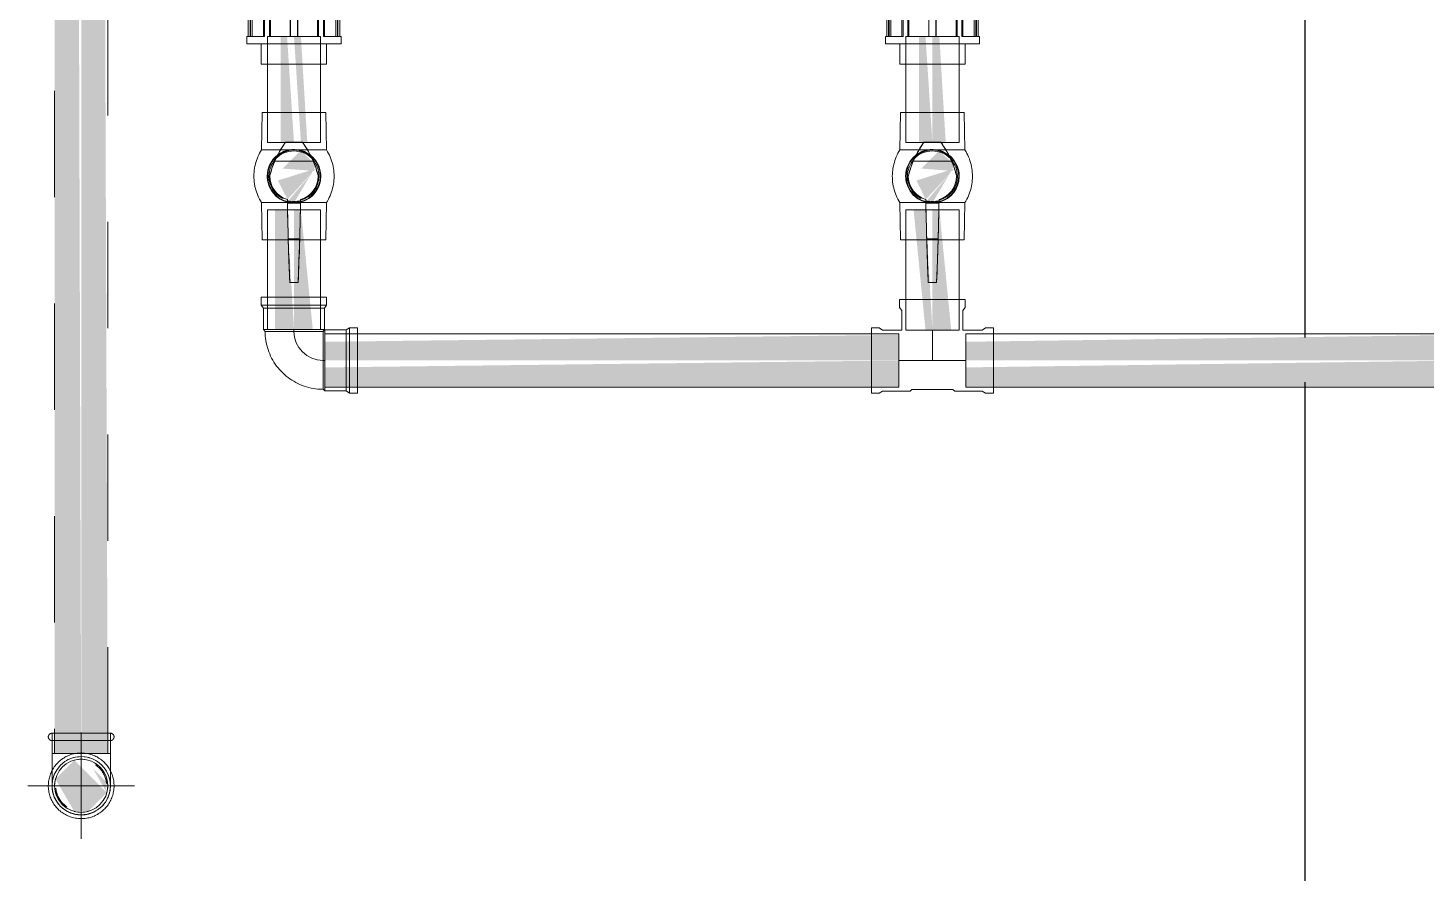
# Model space of a CAD drawing. Header units: metres. Extents: x 5 to 242, y -3 to 162.
# Drawn here: x 175.691 to 177.005, y 95.16 to 95.955 of the extents above; entities that cross this region are included whole.
import ezdxf

# ---------------------------------------------------------------- set-up
doc = ezdxf.new("R2010")
doc.units = ezdxf.units.M
doc.linetypes.add('Aligning Line', pattern=[0.012, 0.006, -0.006])
doc.layers.add('1053_ARQ_BASE_MATADOURO_dwg', color=7, linetype='Continuous', lineweight=5, true_color=0x767676)
for name, color, linetype, lineweight in [('A-PAREDE', 7, 'Continuous', 30), ('P-PIPE', 7, 'Continuous', 5), ('P-PIPE-CNTR', 7, 'Continuous', 5)]:
    doc.layers.add(name, color=color, linetype=linetype, lineweight=lineweight)

# ---------------------------------------------------------------- blocks, each defined once
blk = doc.blocks.new('AÇO_Cotovelo 90 45 - AÇO_Cotovelo 90 45-V90-TÉRREO 1_20')
at = {"layer": 'P-PIPE', "true_color": 0x7f7f7f}
blk.add_hatch(color=8, dxfattribs=at).paths.add_polyline_path([(148.7661, 95.2368), (148.7669, 95.2452), (148.7536, 95.2585)])
at = {"layer": 'P-PIPE'}
for p, q in [((148.7153, 95.2915), (148.7153, 95.2724)), ((148.7427, 95.2915), (148.7153, 95.2915)), ((148.7701, 95.2915), (148.7427, 95.2915)), ((148.7701, 95.2724), (148.7701, 95.2915)), ((148.7153, 95.2724), (148.7427, 95.2724)), ((148.7427, 95.2724), (148.7153, 95.2724)), ((148.7427, 95.2724), (148.7701, 95.2724)), ((148.7701, 95.2724), (148.7427, 95.2724))]:
    blk.add_line(p, q, dxfattribs=at)
at = {"layer": 'P-PIPE', "flags": 128}
for points in [[(148.7118, 95.288), (148.7118, 95.2881), (148.7118, 95.2882), (148.7118, 95.2884), (148.7119, 95.2885), (148.7119, 95.2887), (148.7119, 95.2888), (148.712, 95.2889), (148.712, 95.2891), (148.712, 95.2892), (148.7121, 95.2893), (148.7122, 95.2894), (148.7122, 95.2896), (148.7123, 95.2897), (148.7124, 95.2898), (148.7124, 95.2899), (148.7125, 95.29), (148.7126, 95.2902), (148.7127, 95.2903), (148.7128, 95.2904), (148.7129, 95.2905), (148.713, 95.2906), (148.7131, 95.2907), (148.7132, 95.2907), (148.7133, 95.2908), (148.7134, 95.2909), (148.7135, 95.291), (148.7137, 95.291), (148.7138, 95.2911), (148.7139, 95.2912), (148.714, 95.2912), (148.7142, 95.2913), (148.7143, 95.2913), (148.7144, 95.2913), (148.7146, 95.2914), (148.7147, 95.2914), (148.7149, 95.2914), (148.715, 95.2914), (148.7151, 95.2915), (148.7153, 95.2915), (148.7153, 95.2915)], [(148.7153, 95.2845), (148.7152, 95.2845), (148.715, 95.2845), (148.7149, 95.2845), (148.7148, 95.2845), (148.7146, 95.2845), (148.7145, 95.2846), (148.7144, 95.2846), (148.7142, 95.2846), (148.7141, 95.2847), (148.714, 95.2847), (148.7138, 95.2848), (148.7137, 95.2849), (148.7136, 95.2849), (148.7135, 95.285), (148.7133, 95.2851), (148.7132, 95.2852), (148.7131, 95.2852), (148.713, 95.2853), (148.7129, 95.2854), (148.7128, 95.2855), (148.7127, 95.2856), (148.7126, 95.2857), (148.7125, 95.2858), (148.7125, 95.286), (148.7124, 95.2861), (148.7123, 95.2862), (148.7122, 95.2863), (148.7122, 95.2864), (148.7121, 95.2866), (148.7121, 95.2867), (148.712, 95.2868), (148.712, 95.287), (148.7119, 95.2871), (148.7119, 95.2872), (148.7119, 95.2874), (148.7118, 95.2875), (148.7118, 95.2876), (148.7118, 95.2878), (148.7118, 95.2879), (148.7118, 95.288)], [(148.7427, 95.2915), (148.7416, 95.2915), (148.7405, 95.2915), (148.7394, 95.2915), (148.7384, 95.2915), (148.7373, 95.2915), (148.7362, 95.2915), (148.7351, 95.2915), (148.7341, 95.2915), (148.7331, 95.2915), (148.732, 95.2915), (148.731, 95.2915), (148.7301, 95.2915), (148.7291, 95.2915), (148.7282, 95.2915), (148.7272, 95.2915), (148.7264, 95.2915), (148.7255, 95.2915), (148.7247, 95.2915), (148.7238, 95.2915), (148.7231, 95.2915), (148.7223, 95.2915), (148.7216, 95.2915), (148.7209, 95.2915), (148.7203, 95.2915), (148.7197, 95.2915), (148.7191, 95.2915), (148.7186, 95.2915), (148.7181, 95.2915), (148.7176, 95.2915), (148.7172, 95.2915), (148.7168, 95.2915), (148.7165, 95.2915), (148.7162, 95.2915), (148.7159, 95.2915), (148.7157, 95.2915), (148.7156, 95.2915), (148.7154, 95.2915), (148.7154, 95.2915), (148.7153, 95.2915)], [(148.7153, 95.2915), (148.7154, 95.2915), (148.7155, 95.2915), (148.7157, 95.2915), (148.7159, 95.2915), (148.7161, 95.2915), (148.7164, 95.2915), (148.7167, 95.2915), (148.7171, 95.2915), (148.7175, 95.2915), (148.7179, 95.2915), (148.7184, 95.2915)], [(148.7701, 95.2915), (148.77, 95.2915), (148.7699, 95.2915), (148.7698, 95.2915), (148.7696, 95.2915), (148.7693, 95.2915), (148.7691, 95.2915), (148.7687, 95.2915), (148.7684, 95.2915), (148.768, 95.2915), (148.7675, 95.2915), (148.767, 95.2915), (148.7665, 95.2915), (148.7659, 95.2915), (148.7653, 95.2915), (148.7647, 95.2915), (148.764, 95.2915), (148.7633, 95.2915), (148.7626, 95.2915), (148.7618, 95.2915), (148.761, 95.2915), (148.7602, 95.2915), (148.7593, 95.2915), (148.7584, 95.2915), (148.7575, 95.2915), (148.7566, 95.2915), (148.7556, 95.2915), (148.7547, 95.2915), (148.7537, 95.2915), (148.7526, 95.2915), (148.7516, 95.2915), (148.7506, 95.2915), (148.7495, 95.2915), (148.7485, 95.2915), (148.7474, 95.2915), (148.7463, 95.2915), (148.7452, 95.2915), (148.7441, 95.2915), (148.743, 95.2915), (148.7427, 95.2915)], [(148.7669, 95.2915), (148.7674, 95.2915), (148.7678, 95.2915), (148.7683, 95.2915), (148.7686, 95.2915), (148.769, 95.2915), (148.7693, 95.2915), (148.7695, 95.2915), (148.7697, 95.2915), (148.7699, 95.2915), (148.77, 95.2915), (148.7701, 95.2915), (148.7701, 95.2915)], [(148.7701, 95.2915), (148.7703, 95.2915), (148.7704, 95.2914), (148.7705, 95.2914), (148.7707, 95.2914), (148.7708, 95.2914), (148.7709, 95.2914), (148.7711, 95.2913), (148.7712, 95.2913), (148.7714, 95.2912), (148.7715, 95.2912), (148.7716, 95.2911), (148.7717, 95.2911), (148.7719, 95.291), (148.772, 95.2909), (148.7721, 95.2908), (148.7722, 95.2908), (148.7723, 95.2907), (148.7724, 95.2906), (148.7725, 95.2905), (148.7726, 95.2904), (148.7727, 95.2903), (148.7728, 95.2902), (148.7729, 95.2901), (148.773, 95.29), (148.7731, 95.2898), (148.7731, 95.2897), (148.7732, 95.2896), (148.7733, 95.2895), (148.7733, 95.2894), (148.7734, 95.2892), (148.7734, 95.2891), (148.7735, 95.289), (148.7735, 95.2888), (148.7735, 95.2887), (148.7736, 95.2886), (148.7736, 95.2884), (148.7736, 95.2883), (148.7736, 95.2881), (148.7736, 95.288), (148.7736, 95.288)], [(148.7736, 95.288), (148.7736, 95.2878), (148.7736, 95.2877), (148.7736, 95.2875), (148.7736, 95.2874), (148.7735, 95.2873), (148.7735, 95.2871), (148.7735, 95.287), (148.7734, 95.2869), (148.7734, 95.2867), (148.7733, 95.2866), (148.7733, 95.2865), (148.7732, 95.2863), (148.7732, 95.2862), (148.7731, 95.2861), (148.773, 95.286), (148.7729, 95.2859), (148.7728, 95.2858), (148.7727, 95.2857), (148.7727, 95.2855), (148.7726, 95.2854), (148.7725, 95.2854), (148.7723, 95.2853), (148.7722, 95.2852), (148.7721, 95.2851), (148.772, 95.285), (148.7719, 95.2849), (148.7718, 95.2849), (148.7716, 95.2848), (148.7715, 95.2847), (148.7714, 95.2847), (148.7713, 95.2846), (148.7711, 95.2846), (148.771, 95.2846), (148.7709, 95.2845), (148.7707, 95.2845), (148.7706, 95.2845), (148.7704, 95.2845), (148.7703, 95.2845), (148.7702, 95.2845), (148.7701, 95.2845)], [(148.7427, 95.2729), (148.7415, 95.2728), (148.7402, 95.2728), (148.739, 95.2726), (148.7378, 95.2725), (148.7366, 95.2722), (148.7354, 95.272), (148.7342, 95.2717), (148.733, 95.2713), (148.7318, 95.2709), (148.7307, 95.2704), (148.7296, 95.2699), (148.7284, 95.2694), (148.7274, 95.2688), (148.7263, 95.2681), (148.7253, 95.2675), (148.7243, 95.2667), (148.7233, 95.266), (148.7223, 95.2652), (148.7214, 95.2644), (148.7206, 95.2635), (148.7197, 95.2626), (148.7189, 95.2616), (148.7181, 95.2607), (148.7174, 95.2597), (148.7167, 95.2587), (148.7161, 95.2576), (148.7155, 95.2565), (148.7149, 95.2554), (148.7144, 95.2543), (148.7139, 95.2532), (148.7135, 95.252), (148.7131, 95.2508), (148.7128, 95.2496), (148.7125, 95.2484), (148.7123, 95.2472), (148.7121, 95.246), (148.7119, 95.2448), (148.7119, 95.2435), (148.7118, 95.2423), (148.7118, 95.2411), (148.7119, 95.2398), (148.712, 95.2386), (148.7122, 95.2374), (148.7124, 95.2361), (148.7126, 95.2349), (148.7129, 95.2337), (148.7133, 95.2326), (148.7137, 95.2314), (148.7141, 95.2302), (148.7146, 95.2291), (148.7152, 95.228), (148.7157, 95.2269), (148.7164, 95.2258), (148.717, 95.2248), (148.7177, 95.2238), (148.7185, 95.2228), (148.7193, 95.2218), (148.7201, 95.2209), (148.721, 95.22), (148.7218, 95.2192), (148.7228, 95.2184), (148.7237, 95.2176), (148.7247, 95.2168), (148.7257, 95.2161), (148.7268, 95.2155), (148.7279, 95.2149), (148.729, 95.2143), (148.7301, 95.2138), (148.7312, 95.2133), (148.7324, 95.2128), (148.7335, 95.2125), (148.7347, 95.2121), (148.7359, 95.2118), (148.7371, 95.2116), (148.7384, 95.2114), (148.7396, 95.2112), (148.7408, 95.2111), (148.7421, 95.2111), (148.7427, 95.2111)], [(148.7186, 95.2845), (148.7181, 95.2845), (148.7176, 95.2845), (148.7172, 95.2845), (148.7168, 95.2845), (148.7165, 95.2845), (148.7162, 95.2845), (148.7159, 95.2845), (148.7157, 95.2845), (148.7156, 95.2845), (148.7154, 95.2845), (148.7154, 95.2845), (148.7153, 95.2845)], [(148.7153, 95.2845), (148.7154, 95.2845), (148.7155, 95.2845), (148.7157, 95.2845), (148.7159, 95.2845), (148.7161, 95.2845), (148.7164, 95.2845), (148.7167, 95.2845), (148.7171, 95.2845), (148.7175, 95.2845), (148.7179, 95.2845), (148.7184, 95.2845), (148.7189, 95.2845), (148.7195, 95.2845), (148.7201, 95.2845), (148.7207, 95.2845), (148.7214, 95.2845), (148.7221, 95.2845), (148.7229, 95.2845), (148.7236, 95.2845), (148.7244, 95.2845), (148.7253, 95.2845), (148.7261, 95.2845), (148.727, 95.2845), (148.7279, 95.2845), (148.7288, 95.2845), (148.7298, 95.2845), (148.7308, 95.2845), (148.7318, 95.2845), (148.7328, 95.2845), (148.7338, 95.2845), (148.7349, 95.2845), (148.7359, 95.2845), (148.737, 95.2845), (148.7381, 95.2845), (148.7391, 95.2845), (148.7402, 95.2845), (148.7413, 95.2845), (148.7424, 95.2845), (148.7427, 95.2845)], [(148.7153, 95.242), (148.7153, 95.242), (148.7153, 95.2421), (148.7153, 95.2422), (148.7153, 95.2423), (148.7153, 95.2426), (148.7153, 95.2428), (148.7153, 95.2431), (148.7153, 95.2435), (148.7153, 95.2439), (148.7153, 95.2444), (148.7153, 95.2449), (148.7153, 95.2454), (148.7153, 95.246), (148.7153, 95.2466), (148.7153, 95.2473), (148.7153, 95.248), (148.7153, 95.2487), (148.7153, 95.2495), (148.7153, 95.2503), (148.7153, 95.2512), (148.7153, 95.2521), (148.7153, 95.253), (148.7153, 95.2539), (148.7153, 95.2549), (148.7153, 95.2559), (148.7153, 95.257), (148.7153, 95.258), (148.7153, 95.2591), (148.7153, 95.2602), (148.7153, 95.2613), (148.7153, 95.2625), (148.7153, 95.2636), (148.7153, 95.2648), (148.7153, 95.266), (148.7153, 95.2672), (148.7153, 95.2684), (148.7153, 95.2696), (148.7153, 95.2708), (148.7153, 95.272), (148.7153, 95.2724)], [(148.7427, 95.2845), (148.7438, 95.2845), (148.7449, 95.2845), (148.746, 95.2845), (148.7471, 95.2845), (148.7482, 95.2845), (148.7492, 95.2845), (148.7503, 95.2845), (148.7513, 95.2845), (148.7524, 95.2845), (148.7534, 95.2845), (148.7544, 95.2845), (148.7554, 95.2845), (148.7563, 95.2845), (148.7573, 95.2845), (148.7582, 95.2845), (148.7591, 95.2845), (148.7599, 95.2845), (148.7608, 95.2845), (148.7616, 95.2845), (148.7624, 95.2845), (148.7631, 95.2845), (148.7638, 95.2845), (148.7645, 95.2845), (148.7652, 95.2845), (148.7658, 95.2845), (148.7663, 95.2845), (148.7669, 95.2845), (148.7674, 95.2845), (148.7678, 95.2845), (148.7683, 95.2845), (148.7686, 95.2845), (148.769, 95.2845), (148.7693, 95.2845), (148.7695, 95.2845), (148.7697, 95.2845), (148.7699, 95.2845), (148.77, 95.2845), (148.7701, 95.2845), (148.7701, 95.2845)], [(148.7427, 95.2111), (148.744, 95.2111), (148.7452, 95.2112), (148.7464, 95.2113), (148.7476, 95.2115), (148.7489, 95.2117), (148.7501, 95.2119), (148.7513, 95.2123), (148.7524, 95.2126), (148.7536, 95.213), (148.7548, 95.2135), (148.7559, 95.214), (148.757, 95.2146), (148.7581, 95.2151), (148.7591, 95.2158), (148.7602, 95.2165), (148.7612, 95.2172), (148.7621, 95.2179), (148.7631, 95.2187), (148.764, 95.2196), (148.7649, 95.2204), (148.7657, 95.2213), (148.7665, 95.2223), (148.7673, 95.2232), (148.768, 95.2242), (148.7687, 95.2253), (148.7694, 95.2263), (148.77, 95.2274), (148.7705, 95.2285), (148.771, 95.2296), (148.7715, 95.2308), (148.7719, 95.2319), (148.7723, 95.2331), (148.7727, 95.2343), (148.7729, 95.2355), (148.7732, 95.2367), (148.7734, 95.2379), (148.7735, 95.2392), (148.7736, 95.2404), (148.7736, 95.2416), (148.7736, 95.2429), (148.7735, 95.2441), (148.7734, 95.2453), (148.7733, 95.2466), (148.7731, 95.2478), (148.7728, 95.249), (148.7725, 95.2502), (148.7722, 95.2514), (148.7718, 95.2525), (148.7713, 95.2537), (148.7708, 95.2548), (148.7703, 95.2559), (148.7697, 95.257), (148.7691, 95.2581), (148.7684, 95.2591), (148.7677, 95.2601), (148.767, 95.2611), (148.7662, 95.2621), (148.7653, 95.263), (148.7645, 95.2639), (148.7636, 95.2647), (148.7627, 95.2656), (148.7617, 95.2663), (148.7607, 95.2671), (148.7597, 95.2678), (148.7586, 95.2684), (148.7576, 95.2691), (148.7565, 95.2696), (148.7554, 95.2702), (148.7542, 95.2706), (148.7531, 95.2711), (148.7519, 95.2715), (148.7507, 95.2718), (148.7495, 95.2721), (148.7483, 95.2724), (148.7471, 95.2725), (148.7459, 95.2727), (148.7446, 95.2728), (148.7434, 95.2729), (148.7427, 95.2729)], [(148.7701, 95.2845), (148.77, 95.2845), (148.7699, 95.2845), (148.7698, 95.2845), (148.7696, 95.2845), (148.7693, 95.2845), (148.7691, 95.2845), (148.7687, 95.2845), (148.7684, 95.2845), (148.768, 95.2845), (148.7675, 95.2845), (148.767, 95.2845)], [(148.7701, 95.2724), (148.7701, 95.2711), (148.7701, 95.2699), (148.7701, 95.2687), (148.7701, 95.2675), (148.7701, 95.2663), (148.7701, 95.2651), (148.7701, 95.264), (148.7701, 95.2628), (148.7701, 95.2616), (148.7701, 95.2605), (148.7701, 95.2594), (148.7701, 95.2583), (148.7701, 95.2573), (148.7701, 95.2562), (148.7701, 95.2552), (148.7701, 95.2542), (148.7701, 95.2532), (148.7701, 95.2523), (148.7701, 95.2514), (148.7701, 95.2506), (148.7701, 95.2497), (148.7701, 95.2489), (148.7701, 95.2482), (148.7701, 95.2475), (148.7701, 95.2468), (148.7701, 95.2461), (148.7701, 95.2455), (148.7701, 95.245), (148.7701, 95.2445), (148.7701, 95.244), (148.7701, 95.2436), (148.7701, 95.2432), (148.7701, 95.2429), (148.7701, 95.2426), (148.7701, 95.2424), (148.7701, 95.2422), (148.7701, 95.2421), (148.7701, 95.242), (148.7701, 95.242)], [(148.7562, 95.2617), (148.757, 95.2611), (148.7577, 95.2605), (148.7585, 95.2599), (148.7592, 95.2593), (148.7599, 95.2586), (148.7605, 95.2579), (148.7611, 95.2572), (148.7617, 95.2564), (148.7623, 95.2557), (148.7628, 95.2549), (148.7633, 95.2541), (148.7638, 95.2532), (148.7642, 95.2524), (148.7646, 95.2515), (148.765, 95.2506), (148.7653, 95.2497), (148.7656, 95.2488), (148.7659, 95.2479), (148.7661, 95.247), (148.7663, 95.246), (148.7664, 95.2451), (148.7665, 95.2441)], [(148.7427, 95.2146), (148.7416, 95.2146), (148.7405, 95.2146), (148.7394, 95.2148), (148.7384, 95.2149), (148.7373, 95.2151), (148.7362, 95.2153), (148.7351, 95.2156), (148.7341, 95.2159), (148.7331, 95.2163), (148.732, 95.2167), (148.731, 95.2172), (148.7301, 95.2177), (148.7291, 95.2182), (148.7282, 95.2187), (148.7272, 95.2193), (148.7264, 95.22), (148.7255, 95.2207), (148.7247, 95.2214), (148.7238, 95.2221), (148.7231, 95.2229), (148.7223, 95.2237), (148.7216, 95.2245), (148.7209, 95.2254), (148.7203, 95.2262), (148.7197, 95.2272), (148.7191, 95.2281), (148.7186, 95.229), (148.7181, 95.23), (148.7176, 95.231), (148.7172, 95.232), (148.7168, 95.2331), (148.7165, 95.2341), (148.7162, 95.2352), (148.7159, 95.2362), (148.7157, 95.2373), (148.7156, 95.2384), (148.7154, 95.2395), (148.7154, 95.2406), (148.7153, 95.2417), (148.7153, 95.242)], [(148.7292, 95.2222), (148.7284, 95.2228), (148.7277, 95.2234), (148.727, 95.224), (148.7263, 95.2246), (148.7256, 95.2253), (148.7249, 95.226), (148.7243, 95.2267), (148.7237, 95.2275), (148.7231, 95.2283), (148.7226, 95.229), (148.7221, 95.2299), (148.7216, 95.2307), (148.7212, 95.2315), (148.7208, 95.2324), (148.7204, 95.2333), (148.7201, 95.2342), (148.7198, 95.2351), (148.7196, 95.236), (148.7193, 95.237), (148.7192, 95.2379), (148.719, 95.2388), (148.7189, 95.2398)], [(148.7701, 95.242), (148.7701, 95.2409), (148.77, 95.2398), (148.7699, 95.2387), (148.7698, 95.2376), (148.7696, 95.2365), (148.7693, 95.2354), (148.7691, 95.2344), (148.7687, 95.2333), (148.7684, 95.2323), (148.768, 95.2313), (148.7675, 95.2303), (148.767, 95.2293)], [(148.7647, 95.2256), (148.764, 95.2247), (148.7633, 95.2239), (148.7626, 95.2231), (148.7618, 95.2223), (148.761, 95.2216), (148.7602, 95.2208), (148.7593, 95.2202)], [(148.7556, 95.2178), (148.7547, 95.2173), (148.7537, 95.2168), (148.7526, 95.2164), (148.7516, 95.216), (148.7506, 95.2157), (148.7495, 95.2154), (148.7485, 95.2152), (148.7474, 95.215), (148.7463, 95.2148), (148.7452, 95.2147), (148.7441, 95.2146), (148.743, 95.2146), (148.7427, 95.2146)]]:
    blk.add_lwpolyline(points, dxfattribs=at)
at = {"layer": 'P-PIPE'}
for start, end in [(90, 270), (90, 270), (90, 120), (270, 90), (270, 90), (330, 90), (150, 270), (270, 300)]:
    blk.add_arc((148.7427, 95.242), 0.0274, start, end, dxfattribs=at)
blk = doc.blocks.new('Joelho 45_90 - Agua Fria_Soldavel - MEP - Tigre - Standard-V96-TÉRREO 1_20')
at = {"layer": 'P-PIPE', "color": 4, "lineweight": 15, "true_color": 0x00ffff}
for p, q in [((-0.0308, 0.0596), (-0.0308, 0.0521)), ((-0.0266, 0.0596), (-0.0308, 0.0596)), ((0.0307, 0.0596), (-0.0308, 0.0596)), ((-0.025, 0.0596), (0, 0.0596)), ((0, 0.0596), (0.025, 0.0596)), ((0.0307, 0.0596), (0.0266, 0.0596)), ((0.0307, 0.0521), (0.0307, 0.0596)), ((-0.0308, 0.0521), (-0.0287, 0.0491)), ((-0.0308, 0.0521), (0.0307, 0.0521)), ((-0.0308, 0.0521), (-0.0236, 0.0521)), ((-0.0287, 0.0491), (-0.0287, 0.0291)), ((-0.0287, 0.0491), (0.0286, 0.0491)), ((-0.0287, 0.0491), (-0.0219, 0.0491)), ((0.0219, 0.0491), (0.0286, 0.0491)), ((0.0236, 0.0521), (0.0307, 0.0521)), ((0.0286, 0.0491), (0.0307, 0.0521)), ((0.0286, 0.0291), (0.0286, 0.0491)), ((-0.0521, 0.0307), (-0.0596, 0.0307)), ((-0.0596, 0.0307), (-0.0596, 0.0154)), ((-0.0596, 0.0307), (-0.0596, -0.0308)), ((-0.0491, 0.0286), (-0.0521, 0.0307)), ((-0.0521, 0.0307), (-0.0521, -0.0308)), ((-0.0521, 0.0307), (-0.0521, 0.0154)), ((-0.0291, 0.0286), (-0.0491, 0.0286)), ((-0.0491, 0.0286), (-0.0491, -0.0287)), ((-0.0491, 0.0286), (-0.0491, 0.0143)), ((-0.0274, 0.0271), (-0.0291, 0.0286)), ((-0.0291, 0.0286), (-0.0291, 0.0203)), ((-0.0291, 0.0286), (-0.0291, -0.0287)), ((-0.0291, -0.0287), (-0.0291, 0.0286)), ((-0.0291, 0.0203), (-0.0291, 0.0286)), ((-0.0248, 0.0291), (-0.0287, 0.0291)), ((-0.0287, 0.0291), (0.0286, 0.0291)), ((-0.0287, 0.0291), (-0.0248, 0.0291)), ((-0.0287, 0.0291), (-0.0272, 0.0274)), ((0.0286, 0.0291), (-0.0287, 0.0291)), ((-0.0274, -0.0272), (-0.0274, 0.0271)), ((-0.0274, -0.0272), (-0.0274, 0.0271)), ((-0.0274, 0.0271), (-0.0274, -0.0272)), ((-0.0274, 0.0271), (-0.0274, -0.0272)), ((-0.0272, 0.0274), (0.0271, 0.0274)), ((-0.0272, 0.0274), (0.0271, 0.0274)), ((0.0271, 0.0274), (-0.0272, 0.0274)), ((0.0271, 0.0274), (-0.0272, 0.0274)), ((0, 0.0291), (-0.025, 0.0291)), ((0.025, 0.0291), (0, 0.0291)), ((0.0286, 0.0291), (0.0248, 0.0291)), ((0.0248, 0.0291), (0.0286, 0.0291)), ((0.0271, 0.0274), (0.0286, 0.0291)), ((-0.0596, 0), (-0.0596, 0.025)), ((-0.0291, 0.025), (-0.0291, 0)), ((-0.0596, -0.025), (-0.0596, 0)), ((-0.0291, 0), (-0.0291, -0.025)), ((-0.0596, -0.0154), (-0.0596, -0.0308)), ((-0.0521, -0.0154), (-0.0521, -0.0308)), ((-0.0491, -0.0143), (-0.0491, -0.0287)), ((-0.0291, -0.0203), (-0.0291, -0.0287)), ((-0.0291, -0.0287), (-0.0291, -0.0203)), ((-0.0596, -0.0308), (-0.0521, -0.0308)), ((-0.0521, -0.0308), (-0.0491, -0.0287)), ((-0.0491, -0.0287), (-0.0291, -0.0287)), ((-0.0291, -0.0287), (-0.0274, -0.0272))]:
    blk.add_line(p, q, dxfattribs=at)
at = {"layer": 'P-PIPE', "color": 4, "lineweight": 15, "true_color": 0x00ffff, "flags": 128}
blk.add_lwpolyline([(-0.0274, -0.0272), (-0.0252, -0.0271), (-0.023, -0.027), (-0.0209, -0.0268), (-0.0187, -0.0265), (-0.0166, -0.0261), (-0.0144, -0.0256), (-0.0123, -0.025), (-0.0102, -0.0244), (-0.0082, -0.0237), (-0.0062, -0.0228), (-0.0042, -0.022), (-0.0022, -0.021), (-0.0003, -0.0199), (0.0016, -0.0188), (0.0034, -0.0176), (0.0052, -0.0164), (0.0069, -0.015), (0.0086, -0.0136), (0.0102, -0.0121), (0.0117, -0.0106), (0.0132, -0.009), (0.0146, -0.0074), (0.016, -0.0056), (0.0173, -0.0039), (0.0185, -0.0021), (0.0196, -0.0002), (0.0207, 0.0017), (0.0217, 0.0036), (0.0226, 0.0056), (0.0234, 0.0076), (0.0242, 0.0097), (0.0249, 0.0118), (0.0254, 0.0139), (0.0259, 0.016), (0.0264, 0.0181), (0.0267, 0.0203), (0.0269, 0.0225), (0.0271, 0.0246), (0.0271, 0.0268), (0.0271, 0.0274)], dxfattribs=at)
blk = doc.blocks.new('AF_Registro Esfera VS Compacto - Soldável - 50 mm-3437326-TÉRREO 1_20')
at = {"layer": 'P-PIPE', "lineweight": 15, "true_color": 0xce4f00}
blk.add_hatch(color=32, dxfattribs=at).paths.add_polyline_path([(-0.0219, 0.0062), (0.0072, -0.0207), (-0.004, 0.0151), (-0.0195, 0.0074)])
at = {"layer": 'P-PIPE', "lineweight": 15, "true_color": 0x69503c}
blk.add_hatch(color=27, dxfattribs=at).paths.add_polyline_path([(-0.0252, 0), (0.0102, -0.0207), (0.0243, -0.0065), (0.0072, 0.0106), (0.005, -0.0186), (-0.0219, 0.0044)])
at = {"layer": 'P-PIPE', "color": 4, "lineweight": 15, "true_color": 0x00ffff}
for p, q in [((-0.0247, 0.0306), (-0.0599, 0.0299)), ((-0.0599, 0.0299), (-0.0599, 0)), ((-0.0247, 0.0079), (-0.0247, 0.0306)), ((-0.0247, 0.0291), (-0.0247, 0)), ((-0.0247, 0.0291), (-0.0247, 0)), ((0.0599, 0.0299), (0.0247, 0.0306)), ((0.0247, 0.0306), (0.0247, 0)), ((0.0247, 0), (0.0247, 0.0291)), ((0.0247, 0), (0.0247, 0.0291)), ((0.0599, 0), (0.0599, 0.0299)), ((-0.0599, -0.025), (-0.0599, 0.025)), ((-0.0599, 0.0177), (-0.0599, 0.025)), ((-0.0317, 0.025), (-0.0317, -0.025)), ((-0.0317, 0.025), (-0.0317, 0.0177)), ((0.0143, -0.018), (0.0143, 0.018)), ((0.0317, -0.025), (0.0317, 0.025)), ((0.0317, 0.0125), (0.0317, 0.025)), ((0.0599, 0.025), (0.0599, 0.0125)), ((0.0599, 0.025), (0.0599, -0.025)), ((-0.1, 0.0039), (-0.1, -0.0039)), ((-0.1, 0.0039), (-0.1, -0.0039)), ((-0.0588, 0.0054), (-0.0588, -0.0054)), ((-0.0252, -0.0062), (-0.0252, 0.0062)), ((-0.0248, -0.0062), (-0.0248, 0.0062)), ((-0.0248, 0.0062), (-0.023, 0.0062)), ((-0.0227, 0.0062), (-0.0219, 0.0062)), ((0.032, 0.008), (0.032, -0.008)), ((0.032, 0.008), (0.032, -0.008)), ((-0.0599, 0), (-0.0599, -0.0299)), ((-0.023, -0.0062), (-0.0248, -0.0062)), ((-0.0247, 0), (-0.0247, -0.0291)), ((-0.0247, 0), (-0.0247, -0.0291)), ((-0.0247, -0.0306), (-0.0247, -0.0079)), ((-0.0219, -0.0062), (-0.0227, -0.0062)), ((0.0247, -0.0291), (0.0247, 0)), ((0.0247, -0.0291), (0.0247, 0)), ((0.0247, 0), (0.0247, -0.0306)), ((0.0317, -0.025), (0.0317, -0.0125)), ((0.0599, -0.0299), (0.0599, 0)), ((0.0599, -0.0125), (0.0599, -0.025)), ((-0.0599, -0.025), (-0.0599, -0.0177)), ((-0.0317, -0.0177), (-0.0317, -0.025)), ((-0.0599, -0.0299), (-0.0247, -0.0306)), ((0.0247, -0.0306), (0.0599, -0.0299))]:
    blk.add_line(p, q, dxfattribs=at)
at = {"layer": 'P-PIPE', "color": 4, "lineweight": 15, "true_color": 0x00ffff, "flags": 128}
for points in [[(-0.0247, 0.0306), (-0.0231, 0.0316), (-0.0215, 0.0324), (-0.0198, 0.0333), (-0.0181, 0.034), (-0.0163, 0.0347), (-0.0146, 0.0353), (-0.0128, 0.0359), (-0.011, 0.0364), (-0.0092, 0.0368), (-0.0073, 0.0371), (-0.0055, 0.0374), (-0.0036, 0.0375), (-0.0018, 0.0376), (0.0001, 0.0377), (0.002, 0.0376), (0.0038, 0.0375), (0.0057, 0.0373), (0.0075, 0.0371), (0.0094, 0.0367), (0.0112, 0.0363), (0.013, 0.0358), (0.0148, 0.0353), (0.0165, 0.0346), (0.0183, 0.034), (0.02, 0.0332), (0.0216, 0.0324), (0.0233, 0.0315), (0.0247, 0.0306)], [(0.0143, 0.018), (0.0234, 0.0135), (0.032, 0.008)], [(-0.0588, 0.0054), (-0.0794, 0.0047), (-0.1, 0.0039)], [(-0.0248, 0.0062), (-0.025, 0.0062), (-0.0252, 0.0062)], [(-0.023, 0.0062), (-0.0228, 0.0062), (-0.0227, 0.0062)], [(-0.1, -0.0039), (-0.0794, -0.0047), (-0.0588, -0.0054)], [(-0.0252, -0.0062), (-0.025, -0.0062), (-0.0248, -0.0062)], [(-0.0227, -0.0062), (-0.0228, -0.0062), (-0.023, -0.0062)], [(0.032, -0.008), (0.0234, -0.0135), (0.0143, -0.018)], [(0.0247, -0.0306), (0.0231, -0.0316), (0.0215, -0.0324), (0.0198, -0.0333), (0.0181, -0.034), (0.0163, -0.0347), (0.0146, -0.0353), (0.0128, -0.0359), (0.011, -0.0364), (0.0092, -0.0368), (0.0073, -0.0371), (0.0055, -0.0374), (0.0036, -0.0375), (0.0018, -0.0376), (-0.0001, -0.0377), (-0.002, -0.0376), (-0.0038, -0.0375), (-0.0057, -0.0373), (-0.0075, -0.0371), (-0.0094, -0.0367), (-0.0112, -0.0363), (-0.013, -0.0358), (-0.0148, -0.0353), (-0.0165, -0.0346), (-0.0183, -0.034), (-0.02, -0.0332), (-0.0216, -0.0324), (-0.0233, -0.0315), (-0.0247, -0.0306)]]:
    blk.add_lwpolyline(points, dxfattribs=at)
at = {"layer": 'P-PIPE', "color": 4, "lineweight": 15, "true_color": 0x00ffff}
for centre, radius, start, end in [((0, 0), 0.0252, 90, 270), ((0, 0), 0.0247, 90, 270), ((0, 0), 0.0227, 90, 164.0827), ((0, 0), 0.0252, 125.1559, 150), ((0, 0), 0.0235, 90, 152.2103), ((0, 0), 0.0227, 90, 149.2662), ((0, 0), 0.0252, 90, 105), ((0, 0), 0.0252, 345, 90), ((0, 0), 0.0252, 270, 90), ((0, 0), 0.0247, 270, 90), ((0, 0), 0.0235, 47.401, 90), ((-0.0213, -0.0657), 0.091, 66.9759, 76.4478), ((-0.0213, -0.0657), 0.091, 65.8457, 76.4478), ((0, 0), 0.0238, 314.5825, 45.4175), ((-0.0213, -0.0657), 0.091, 54.1178, 65.2999), ((0.0326, -3.1755), 3.1822, 90.9798, 92.3874), ((0, 0), 0.0238, 164.8532, 195.1469), ((0.0326, 3.1759), 3.1826, 267.613, 269.0204), ((0, 0), 0.0252, 195, 270), ((0, 0), 0.0235, 195.3478, 270), ((0, 0), 0.0227, 195.9174, 270), ((0, 0), 0.0227, 195.9174, 270), ((-0.0213, 0.0657), 0.091, 294.7001, 305.8822), ((-0.0213, 0.0657), 0.091, 283.5522, 294.1543), ((0, 0), 0.0235, 270, 312.599), ((-0.0213, 0.0657), 0.091, 283.5522, 293.0241), ((0, 0), 0.0252, 270, 285)]:
    blk.add_arc(centre, radius, start, end, dxfattribs=at)
for centre, major_axis, start_param, end_param in [((0.0326, -3.183), (0, 3.1897), 0.01813, 0.028664), ((0.0326, 3.1834), (0, 3.1901), 3.112933, 3.123466)]:
    blk.add_ellipse(centre, major_axis=major_axis, ratio=0.998823, start_param=start_param, end_param=end_param, dxfattribs=at)
for points in [[(0.0167, 0.0169), (0.0166, 0.017), (0.0163, 0.0171), (0.016, 0.0172), (0.0159, 0.0173)], [(0.0159, -0.0173), (0.016, -0.0172), (0.0163, -0.0171), (0.0166, -0.017), (0.0167, -0.0169)]]:
    blk.add_open_spline(points, degree=3, dxfattribs=at)
blk = doc.blocks.new('AF_Registro Esfera VS Compacto - Soldável - 50 mm-V98-TÉRREO 1_20')
at = {"layer": 'P-PIPE', "lineweight": 15, "true_color": 0xce4f00}
blk.add_hatch(color=32, dxfattribs=at).paths.add_polyline_path([(-0.0219, 0.0062), (0.0072, -0.0207), (-0.004, 0.0151), (-0.0195, 0.0074)])
at = {"layer": 'P-PIPE', "lineweight": 15, "true_color": 0x69503c}
blk.add_hatch(color=27, dxfattribs=at).paths.add_polyline_path([(-0.0252, 0), (0.0102, -0.0207), (0.0243, -0.0065), (0.0072, 0.0106), (0.005, -0.0186), (-0.0219, 0.0044)])
at = {"layer": 'P-PIPE', "color": 4, "lineweight": 15, "true_color": 0x00ffff}
for p, q in [((-0.0247, 0.0306), (-0.0599, 0.0299)), ((-0.0599, 0.0299), (-0.0599, 0)), ((-0.0247, 0.0079), (-0.0247, 0.0306)), ((-0.0247, 0.0291), (-0.0247, 0)), ((-0.0247, 0.0291), (-0.0247, 0)), ((0.0599, 0.0299), (0.0247, 0.0306)), ((0.0247, 0.0306), (0.0247, 0)), ((0.0247, 0), (0.0247, 0.0291)), ((0.0247, 0), (0.0247, 0.0291)), ((0.0599, 0), (0.0599, 0.0299)), ((-0.0599, -0.025), (-0.0599, 0.025)), ((-0.0599, 0.0177), (-0.0599, 0.025)), ((-0.0317, 0.025), (-0.0317, -0.025)), ((-0.0317, 0.025), (-0.0317, 0.0177)), ((0.0143, -0.018), (0.0143, 0.018)), ((0.0317, -0.025), (0.0317, 0.025)), ((0.0317, 0.0125), (0.0317, 0.025)), ((0.0599, 0.025), (0.0599, 0.0125)), ((0.0599, 0.025), (0.0599, -0.025)), ((-0.1, 0.0039), (-0.1, -0.0039)), ((-0.1, 0.0039), (-0.1, -0.0039)), ((-0.0588, 0.0054), (-0.0588, -0.0054)), ((-0.0252, -0.0062), (-0.0252, 0.0062)), ((-0.0248, -0.0062), (-0.0248, 0.0062)), ((-0.0248, 0.0062), (-0.023, 0.0062)), ((-0.0227, 0.0062), (-0.0219, 0.0062)), ((0.032, 0.008), (0.032, -0.008)), ((0.032, 0.008), (0.032, -0.008)), ((-0.0599, 0), (-0.0599, -0.0299)), ((-0.023, -0.0062), (-0.0248, -0.0062)), ((-0.0247, 0), (-0.0247, -0.0291)), ((-0.0247, 0), (-0.0247, -0.0291)), ((-0.0247, -0.0306), (-0.0247, -0.0079)), ((-0.0219, -0.0062), (-0.0227, -0.0062)), ((0.0247, -0.0291), (0.0247, 0)), ((0.0247, -0.0291), (0.0247, 0)), ((0.0247, 0), (0.0247, -0.0306)), ((0.0317, -0.025), (0.0317, -0.0125)), ((0.0599, -0.0299), (0.0599, 0)), ((0.0599, -0.0125), (0.0599, -0.025)), ((-0.0599, -0.025), (-0.0599, -0.0177)), ((-0.0317, -0.0177), (-0.0317, -0.025)), ((-0.0599, -0.0299), (-0.0247, -0.0306)), ((0.0247, -0.0306), (0.0599, -0.0299))]:
    blk.add_line(p, q, dxfattribs=at)
at = {"layer": 'P-PIPE', "color": 4, "lineweight": 15, "true_color": 0x00ffff, "flags": 128}
for points in [[(-0.0247, 0.0306), (-0.0231, 0.0316), (-0.0215, 0.0324), (-0.0198, 0.0333), (-0.0181, 0.034), (-0.0163, 0.0347), (-0.0146, 0.0353), (-0.0128, 0.0359), (-0.011, 0.0364), (-0.0092, 0.0368), (-0.0073, 0.0371), (-0.0055, 0.0374), (-0.0036, 0.0375), (-0.0018, 0.0376), (0.0001, 0.0377), (0.002, 0.0376), (0.0038, 0.0375), (0.0057, 0.0373), (0.0075, 0.0371), (0.0094, 0.0367), (0.0112, 0.0363), (0.013, 0.0358), (0.0148, 0.0353), (0.0165, 0.0346), (0.0183, 0.034), (0.02, 0.0332), (0.0216, 0.0324), (0.0233, 0.0315), (0.0247, 0.0306)], [(0.0143, 0.018), (0.0234, 0.0135), (0.032, 0.008)], [(-0.0588, 0.0054), (-0.0794, 0.0047), (-0.1, 0.0039)], [(-0.0248, 0.0062), (-0.025, 0.0062), (-0.0252, 0.0062)], [(-0.023, 0.0062), (-0.0228, 0.0062), (-0.0227, 0.0062)], [(-0.1, -0.0039), (-0.0794, -0.0047), (-0.0588, -0.0054)], [(-0.0252, -0.0062), (-0.025, -0.0062), (-0.0248, -0.0062)], [(-0.0227, -0.0062), (-0.0228, -0.0062), (-0.023, -0.0062)], [(0.032, -0.008), (0.0234, -0.0135), (0.0143, -0.018)], [(0.0247, -0.0306), (0.0231, -0.0316), (0.0215, -0.0324), (0.0198, -0.0333), (0.0181, -0.034), (0.0163, -0.0347), (0.0146, -0.0353), (0.0128, -0.0359), (0.011, -0.0364), (0.0092, -0.0368), (0.0073, -0.0371), (0.0055, -0.0374), (0.0036, -0.0375), (0.0018, -0.0376), (-0.0001, -0.0377), (-0.002, -0.0376), (-0.0038, -0.0375), (-0.0057, -0.0373), (-0.0075, -0.0371), (-0.0094, -0.0367), (-0.0112, -0.0363), (-0.013, -0.0358), (-0.0148, -0.0353), (-0.0165, -0.0346), (-0.0183, -0.034), (-0.02, -0.0332), (-0.0216, -0.0324), (-0.0233, -0.0315), (-0.0247, -0.0306)]]:
    blk.add_lwpolyline(points, dxfattribs=at)
at = {"layer": 'P-PIPE', "color": 4, "lineweight": 15, "true_color": 0x00ffff}
for centre, radius, start, end in [((0, 0), 0.0252, 90, 270), ((0, 0), 0.0247, 90, 270), ((0, 0), 0.0227, 90, 164.0827), ((0, 0), 0.0252, 135, 150), ((0, 0), 0.0235, 90, 152.2103), ((0, 0), 0.0227, 90, 149.2662), ((0, 0), 0.0252, 90, 105), ((0, 0), 0.0252, 345, 90), ((0, 0), 0.0252, 270, 90), ((0, 0), 0.0247, 270, 90), ((0, 0), 0.0235, 47.401, 90), ((-0.0213, -0.0657), 0.091, 66.9759, 76.4478), ((-0.0213, -0.0657), 0.091, 65.8457, 76.4478), ((0, 0), 0.0238, 314.5825, 45.4175), ((-0.0213, -0.0657), 0.091, 54.1178, 65.2999), ((0.0326, -3.1755), 3.1822, 90.9798, 92.3874), ((0, 0), 0.0238, 164.8532, 195.1469), ((0.0326, 3.1759), 3.1826, 267.613, 269.0204), ((0, 0), 0.0252, 195, 270), ((0, 0), 0.0235, 195.3478, 270), ((0, 0), 0.0227, 195.9174, 270), ((0, 0), 0.0227, 195.9174, 270), ((-0.0213, 0.0657), 0.091, 294.7001, 305.8822), ((-0.0213, 0.0657), 0.091, 283.5522, 294.1543), ((0, 0), 0.0235, 270, 312.599), ((-0.0213, 0.0657), 0.091, 283.5522, 293.0241), ((0, 0), 0.0252, 270, 285)]:
    blk.add_arc(centre, radius, start, end, dxfattribs=at)
for centre, major_axis, start_param, end_param in [((0.0326, -3.183), (0, 3.1897), 0.01813, 0.028664), ((0.0326, 3.1834), (0, 3.1901), 3.112933, 3.123466)]:
    blk.add_ellipse(centre, major_axis=major_axis, ratio=0.998823, start_param=start_param, end_param=end_param, dxfattribs=at)
for points in [[(0.0167, 0.0169), (0.0166, 0.017), (0.0163, 0.0171), (0.016, 0.0172), (0.0159, 0.0173)], [(0.0159, -0.0173), (0.016, -0.0172), (0.0163, -0.0171), (0.0166, -0.017), (0.0167, -0.0169)]]:
    blk.add_open_spline(points, degree=3, dxfattribs=at)
blk = doc.blocks.new('AF_Soldavel_Uniao - Standard-3997284-TÉRREO 1_20')
at = {"layer": 'P-PIPE', "color": 4, "lineweight": 15, "true_color": 0x00ffff}
for p, q in [((-0.008, 0.0442), (-0.015, 0.0442)), ((-0.015, 0.0442), (-0.015, -0.0442)), ((-0.015, 0.0442), (-0.015, 0.0114)), ((-0.008, 0.043), (-0.008, 0.0442)), ((-0.008, 0.043), (-0.008, 0.0442)), ((-0.008, 0.043), (-0.008, 0.0413)), ((-0.008, 0.0413), (-0.008, 0.043)), ((-0.008, 0.043), (0.015, 0.043)), ((0.015, 0.043), (-0.008, 0.043)), ((-0.008, 0.0424), (-0.008, 0.0413)), ((0.015, 0.0413), (-0.008, 0.0413)), ((-0.008, 0.0413), (0.015, 0.0413)), ((-0.008, 0.0392), (-0.008, 0.0408)), ((-0.008, 0.0408), (-0.008, 0.0392)), ((-0.008, 0.0287), (-0.008, 0.0408)), ((0.015, 0.0408), (-0.008, 0.0408)), ((-0.008, 0.0408), (0.015, 0.0408)), ((-0.008, 0.0287), (-0.008, 0.0408)), ((0.015, 0.0408), (0.015, 0.043)), ((0.015, 0.0413), (0.015, 0.043)), ((0.015, 0.043), (0.015, 0.0413)), ((0.015, 0.0408), (0.015, 0.043)), ((0.015, 0.0424), (0.015, 0.0413)), ((0.015, 0.0408), (0.015, 0.0392)), ((0.015, 0.0392), (0.015, 0.0408)), ((-0.015, 0.0307), (-0.034, 0.0307)), ((-0.034, 0.0307), (-0.034, -0.0307)), ((-0.034, 0.0307), (-0.034, 0.0153)), ((-0.015, 0.0307), (-0.015, -0.0307)), ((-0.015, 0.0307), (-0.015, 0.0153)), ((-0.008, 0.0392), (-0.008, 0.0276)), ((-0.008, 0.0392), (-0.008, 0.0276)), ((-0.008, 0.0392), (0.015, 0.0392)), ((-0.008, 0.0392), (0.015, 0.0392)), ((-0.008, 0.0287), (-0.008, 0.0276)), ((-0.008, 0.0276), (-0.008, 0.0287)), ((-0.008, 0.0287), (0.015, 0.0287)), ((0.015, 0.0287), (-0.008, 0.0287)), ((0.015, 0.0276), (-0.008, 0.0276)), ((0.015, 0.0276), (-0.008, 0.0276)), ((0.015, 0.0392), (0.015, 0.0276)), ((0.015, 0.0392), (0.015, 0.0276)), ((0.034, 0.0307), (0.015, 0.0307)), ((0.015, 0.0307), (0.015, -0.0307)), ((0.015, 0.0307), (0.015, -0.0307)), ((0.015, 0.0231), (0.015, 0.0287)), ((0.015, 0.0276), (0.015, 0.0287)), ((0.015, 0.0287), (0.015, 0.0276)), ((0.015, 0.0231), (0.015, 0.0287)), ((0.034, -0.0307), (0.034, 0.0307)), ((0.034, -0.0307), (0.034, 0.0307)), ((-0.034, -0.025), (-0.034, 0.025)), ((-0.034, 0.0125), (-0.034, 0.025)), ((-0.008, 0.025), (-0.008, -0.025)), ((-0.008, 0.025), (-0.008, 0.0125)), ((-0.008, 0.0222), (-0.008, 0.0231)), ((-0.008, 0.0231), (-0.008, 0.0222)), ((-0.008, 0.0035), (-0.008, 0.0231)), ((0.015, 0.0231), (-0.008, 0.0231)), ((-0.008, 0.0231), (0.015, 0.0231)), ((-0.008, 0.0137), (-0.008, 0.0231)), ((-0.008, 0.0222), (-0.008, 0.0033)), ((-0.008, 0.0222), (-0.008, 0.0131)), ((0.015, 0.0222), (-0.008, 0.0222)), ((-0.008, 0.0222), (0.015, 0.0222)), ((0.008, -0.025), (0.008, 0.025)), ((0.008, -0.025), (0.008, 0.025)), ((0.015, 0.0231), (0.015, 0.0222)), ((0.015, 0.0222), (0.015, 0.0231)), ((0.015, 0.0222), (0.015, 0.0033)), ((0.015, 0.0222), (0.015, 0.0033)), ((0.034, 0.025), (0.034, -0.025)), ((0.034, 0.025), (0.034, -0.025)), ((-0.008, 0.0035), (-0.008, 0.0033)), ((-0.008, 0.0035), (0.015, 0.0035)), ((0.015, 0.0035), (-0.008, 0.0035)), ((-0.008, 0.0033), (0.015, 0.0033)), ((0.015, 0.0033), (-0.008, 0.0033)), ((0.015, -0.0035), (0.015, 0.0035)), ((0.015, 0.0033), (0.015, 0.0035)), ((0.015, 0.0035), (0.015, 0.0033)), ((0.015, -0.0035), (0.015, 0.0035)), ((-0.034, -0.025), (-0.034, -0.0125)), ((-0.015, -0.0114), (-0.015, -0.0442)), ((-0.008, -0.0033), (-0.008, -0.0035)), ((-0.008, -0.0033), (-0.008, -0.0222)), ((0.015, -0.0033), (-0.008, -0.0033)), ((0.015, -0.0033), (-0.008, -0.0033)), ((-0.008, -0.0231), (-0.008, -0.0035)), ((0.015, -0.0035), (-0.008, -0.0035)), ((-0.008, -0.0035), (0.015, -0.0035)), ((-0.008, -0.0125), (-0.008, -0.025)), ((-0.008, -0.0131), (-0.008, -0.0222)), ((0.015, -0.0033), (0.015, -0.0222)), ((0.015, -0.0035), (0.015, -0.0033)), ((0.015, -0.0033), (0.015, -0.0035)), ((0.015, -0.0033), (0.015, -0.0222)), ((-0.034, -0.0154), (-0.034, -0.0307)), ((-0.015, -0.0154), (-0.015, -0.0307)), ((-0.008, -0.0231), (-0.008, -0.0137)), ((-0.008, -0.0231), (-0.008, -0.0222)), ((-0.008, -0.0222), (-0.008, -0.0231)), ((-0.008, -0.0222), (0.015, -0.0222)), ((-0.008, -0.0222), (0.015, -0.0222)), ((-0.008, -0.0231), (0.015, -0.0231)), ((0.015, -0.0231), (-0.008, -0.0231)), ((0.015, -0.0222), (0.015, -0.0231)), ((0.015, -0.0231), (0.015, -0.0222)), ((0.015, -0.0287), (0.015, -0.0231)), ((0.015, -0.0287), (0.015, -0.0231)), ((-0.034, -0.0307), (-0.015, -0.0307)), ((-0.008, -0.0287), (-0.008, -0.0276)), ((-0.008, -0.0276), (-0.008, -0.0392)), ((-0.008, -0.0276), (-0.008, -0.0392)), ((-0.008, -0.0276), (-0.008, -0.0287)), ((-0.008, -0.0276), (0.015, -0.0276)), ((-0.008, -0.0276), (0.015, -0.0276)), ((-0.008, -0.0408), (-0.008, -0.0287)), ((0.015, -0.0287), (-0.008, -0.0287)), ((-0.008, -0.0287), (0.015, -0.0287)), ((-0.008, -0.0408), (-0.008, -0.0287)), ((-0.008, -0.0392), (-0.008, -0.0408)), ((-0.008, -0.0408), (-0.008, -0.0392)), ((0.015, -0.0392), (-0.008, -0.0392)), ((0.015, -0.0392), (-0.008, -0.0392)), ((0.015, -0.0276), (0.015, -0.0392)), ((0.015, -0.0287), (0.015, -0.0276)), ((0.015, -0.0276), (0.015, -0.0287)), ((0.015, -0.0276), (0.015, -0.0392)), ((0.015, -0.0307), (0.034, -0.0307)), ((0.015, -0.0392), (0.015, -0.0408)), ((0.015, -0.0408), (0.015, -0.0392)), ((-0.015, -0.0442), (-0.008, -0.0442)), ((-0.008, -0.0408), (0.015, -0.0408)), ((0.015, -0.0408), (-0.008, -0.0408)), ((-0.008, -0.043), (-0.008, -0.0413)), ((-0.008, -0.0413), (-0.008, -0.0424)), ((-0.008, -0.0413), (-0.008, -0.043)), ((-0.008, -0.0413), (0.015, -0.0413)), ((-0.008, -0.0413), (0.015, -0.0413)), ((-0.008, -0.0442), (-0.008, -0.043)), ((0.015, -0.043), (-0.008, -0.043)), ((-0.008, -0.043), (0.015, -0.043)), ((-0.008, -0.0442), (-0.008, -0.043)), ((0.015, -0.043), (0.015, -0.0408)), ((0.015, -0.043), (0.015, -0.0408)), ((0.015, -0.0413), (0.015, -0.043)), ((0.015, -0.0413), (0.015, -0.0424)), ((0.015, -0.043), (0.015, -0.0413))]:
    blk.add_line(p, q, dxfattribs=at)
blk = doc.blocks.new('1053_ARQ_BASE_MATADOURO_dwg_arq geral tgov-4039641-TÉRREO 1_20')
at = {"layer": 'A-PAREDE', "color": 253, "true_color": 0xaaaaaa}
blk.add_line((20.2829, 13.0353), (20.2829, 12.4776), dxfattribs=at)
at = {"layer": 'A-PAREDE', "color": 253, "true_color": 0xaaaaaa, "flags": 128}
blk.add_lwpolyline([(20.2829, 12.4356), (20.2829, 10.7559), (20.1329, 10.6059)], dxfattribs=at)
blk = doc.blocks.new('1053_ARQ_BASE_MATADOURO_dwg-3625622-TÉRREO 1_20')
blk.add_blockref('1053_ARQ_BASE_MATADOURO_dwg_arq geral tgov-4039641-TÉRREO 1_20', (130.2098, 83.186))

msp = doc.modelspace()

# ---------------------------------------------------------------- hatches: boundary and pattern name
at = {"layer": 'P-PIPE', "true_color": 0xc0c0c0}
for points in [[(175.7165, 95.2724), (175.7415, 95.2724), (175.735, 97.4955), (175.7165, 97.4955), (175.7165, 95.4552)], [(175.7415, 95.2724), (175.7665, 95.2724), (175.7587, 97.4955), (175.7415, 97.4955), (175.7415, 95.4552)], [(175.735, 95.2178), (175.748, 95.2178), (175.7656, 95.2355), (175.735, 95.2661), (175.7173, 95.2484)]]:
    msp.add_hatch(color=9, dxfattribs=at).paths.add_polyline_path(points)
at = {"layer": 'P-PIPE', "true_color": 0x69503c}
for points in [[(175.935, 95.847), (175.9415, 95.847), (175.935, 95.9468), (175.929, 95.9468), (175.929, 95.847)], [(175.954, 95.847), (175.948, 95.9468), (175.9415, 95.9468), (175.948, 95.847)], [(176.529, 95.847), (176.5415, 95.847), (176.535, 95.9468), (176.529, 95.9468), (176.529, 95.9342)], [(176.548, 95.847), (176.554, 95.847), (176.548, 95.9468), (176.5415, 95.9468), (176.5415, 95.847)], [(175.929, 95.6711), (175.9415, 95.6711), (175.935, 95.7836), (175.9238, 95.7836), (175.9238, 95.6711)], [(175.948, 95.6711), (175.9592, 95.6711), (175.948, 95.7836), (175.9415, 95.7836), (175.9415, 95.6711)], [(176.5415, 95.6705), (176.535, 95.7836), (176.5238, 95.7836), (176.535, 95.6705)], [(176.548, 95.6705), (176.5592, 95.6705), (176.548, 95.7836), (176.5415, 95.7836), (176.5415, 95.6705)], [(176.51, 95.642), (176.51, 95.6661), (175.9706, 95.6596), (175.9706, 95.642)], [(177.0431, 95.642), (177.0431, 95.6661), (176.573, 95.6596), (176.573, 95.642)], [(176.51, 95.6178), (176.51, 95.642), (175.9706, 95.6355), (175.9706, 95.6178)], [(177.0431, 95.6178), (177.0431, 95.642), (176.573, 95.6355), (176.573, 95.6178)]]:
    msp.add_hatch(color=27, dxfattribs=at).paths.add_polyline_path(points)

# ---------------------------------------------------------------- linework, layer by layer
at = {"layer": 'P-PIPE', "linetype": 'Aligning Line', "lineweight": 15}
for p, q in [((175.7165, 97.4955), (175.7165, 95.2724)), ((175.7665, 95.2724), (175.7665, 97.4955)), ((175.7165, 95.2724), (175.7665, 95.2724))]:
    msp.add_line(p, q, dxfattribs=at)
at = {"layer": 'P-PIPE', "color": 4, "lineweight": 15, "true_color": 0x00ffff}
for p, q in [((175.9165, 95.9468), (175.9165, 95.847)), ((175.9665, 95.9468), (175.9165, 95.9468)), ((175.9665, 95.847), (175.9665, 95.9468)), ((176.5165, 95.9468), (176.5165, 95.847)), ((176.5665, 95.9468), (176.5165, 95.9468)), ((176.5665, 95.847), (176.5665, 95.9468)), ((175.9165, 95.847), (175.9665, 95.847)), ((176.5165, 95.847), (176.5665, 95.847)), ((175.9165, 95.7836), (175.9165, 95.6711)), ((175.9665, 95.7836), (175.9165, 95.7836)), ((175.9665, 95.6711), (175.9665, 95.7836)), ((176.5165, 95.7836), (176.5165, 95.6705)), ((176.5665, 95.7836), (176.5165, 95.7836)), ((176.5665, 95.6705), (176.5665, 95.7836)), ((175.9165, 95.6711), (175.9665, 95.6711)), ((176.5165, 95.6705), (176.5665, 95.6705))]:
    msp.add_line(p, q, dxfattribs=at)
at = {"layer": 'P-PIPE'}
for p, q in [((176.5107, 95.6994), (176.5107, 95.6919)), ((176.5261, 95.6994), (176.5107, 95.6994)), ((176.5722, 95.6994), (176.5107, 95.6994)), ((176.5165, 95.6994), (176.5665, 95.6994)), ((176.5165, 95.6994), (176.5238, 95.6994)), ((176.5722, 95.6994), (176.5569, 95.6994)), ((176.5592, 95.6994), (176.5665, 95.6994)), ((176.5722, 95.6919), (176.5722, 95.6994)), ((176.5107, 95.6919), (176.5128, 95.6889)), ((176.5128, 95.6889), (176.5128, 95.6706)), ((176.5701, 95.6889), (176.5722, 95.6919)), ((176.5701, 95.6706), (176.5701, 95.6889)), ((176.51, 95.667), (175.9706, 95.667)), ((175.9706, 95.667), (175.9706, 95.617)), ((176.4916, 95.6727), (176.4841, 95.6727)), ((176.4841, 95.6727), (176.4841, 95.6686)), ((176.4841, 95.6727), (176.4841, 95.6112)), ((176.4841, 95.6661), (176.4841, 95.667)), ((176.4841, 95.617), (176.4841, 95.667)), ((176.4946, 95.6706), (176.4916, 95.6727)), ((176.5128, 95.6706), (176.4946, 95.6706)), ((176.51, 95.667), (176.51, 95.617)), ((176.51, 95.667), (176.51, 95.6661)), ((176.51, 95.617), (176.51, 95.667)), ((176.5238, 95.6705), (176.5165, 95.6705)), ((176.5665, 95.6705), (176.5165, 95.6705)), ((176.5665, 95.6705), (176.5592, 95.6705)), ((176.5884, 95.6706), (176.5701, 95.6706)), ((177.0431, 95.667), (176.573, 95.667)), ((176.573, 95.667), (176.573, 95.617)), ((176.573, 95.617), (176.573, 95.667)), ((176.573, 95.6661), (176.573, 95.667)), ((176.5914, 95.6727), (176.5884, 95.6706)), ((176.5989, 95.6727), (176.5914, 95.6727)), ((176.5989, 95.6686), (176.5989, 95.6727)), ((176.5989, 95.6112), (176.5989, 95.6727)), ((176.5989, 95.667), (176.5989, 95.617)), ((176.5989, 95.667), (176.5989, 95.6661)), ((175.9706, 95.617), (176.51, 95.617)), ((176.4841, 95.617), (176.4841, 95.6178)), ((176.4841, 95.6153), (176.4841, 95.6112)), ((176.51, 95.6178), (176.51, 95.617)), ((176.5205, 95.6133), (176.5222, 95.6148)), ((176.5222, 95.6148), (176.5415, 95.6148)), ((176.5415, 95.6148), (176.5608, 95.6148)), ((176.5608, 95.6148), (176.5625, 95.6133)), ((176.573, 95.617), (176.573, 95.6178)), ((176.573, 95.617), (177.0431, 95.617)), ((176.5989, 95.6178), (176.5989, 95.617)), ((176.5989, 95.6112), (176.5989, 95.6153)), ((176.4841, 95.6112), (176.4916, 95.6112)), ((176.4916, 95.6112), (176.4946, 95.6133)), ((176.4946, 95.6133), (176.5205, 95.6133)), ((176.5625, 95.6133), (176.5884, 95.6133)), ((176.5884, 95.6133), (176.5914, 95.6112)), ((176.5914, 95.6112), (176.5989, 95.6112))]:
    msp.add_line(p, q, dxfattribs=at)
for start, end in [(90, 180), (90, 105), (0, 90), (75, 90), (0, 60), (165, 180), (180, 270), (180, 240), (270, 0), (345, 0), (255, 270), (270, 285)]:
    msp.add_arc((175.7415, 95.242), 0.025, start, end, dxfattribs=at)
at = {"layer": 'P-PIPE-CNTR', "color": 4, "lineweight": 15, "true_color": 0x00ffff}
for p, q in [((175.9415, 95.6694), (175.9415, 95.6711)), ((175.9415, 95.6694), (175.9415, 95.6711)), ((175.9415, 95.6711), (175.9415, 95.6694)), ((175.9689, 95.642), (175.9706, 95.642)), ((175.9689, 95.642), (175.9706, 95.642))]:
    msp.add_line(p, q, dxfattribs=at)
at = {"layer": 'P-PIPE-CNTR'}
for p, q in [((176.5415, 95.6705), (176.5415, 95.642)), ((176.573, 95.642), (176.51, 95.642)), ((175.7415, 95.192), (175.7415, 95.292)), ((175.6915, 95.242), (175.7915, 95.242))]:
    msp.add_line(p, q, dxfattribs=at)
at = {"layer": 'P-PIPE-CNTR', "color": 4, "lineweight": 15, "true_color": 0x00ffff}
msp.add_arc((175.9689, 95.6694), 0.0274, 180, 270, dxfattribs=at)

# ---------------------------------------------------------------- block references
at = {"layer": '1053_ARQ_BASE_MATADOURO_dwg', "color": 253, "true_color": 0xaaaaaa}
msp.add_blockref('1053_ARQ_BASE_MATADOURO_dwg-3625622-TÉRREO 1_20', (26.3988, 0), dxfattribs=at)
at = {"layer": 'P-PIPE', "color": 4, "lineweight": 15, "true_color": 0x00ffff}
for name, p, rotation in [('AF_Soldavel_Uniao - Standard-3997284-TÉRREO 1_20', (175.9415, 95.9548), 90), ('AF_Soldavel_Uniao - Standard-3997284-TÉRREO 1_20', (176.5415, 95.9548), 90), ('AF_Registro Esfera VS Compacto - Soldável - 50 mm-V98-TÉRREO 1_20', (175.9415, 95.8153), 90), ('AF_Registro Esfera VS Compacto - Soldável - 50 mm-3437326-TÉRREO 1_20', (176.5415, 95.8153), 90), ('Joelho 45_90 - Agua Fria_Soldavel - MEP - Tigre - Standard-V96-TÉRREO 1_20', (175.9415, 95.642), 270)]:
    msp.add_blockref(name, p, dxfattribs=dict(at, rotation=rotation))
at = {"layer": 'P-PIPE'}
msp.add_blockref('AÇO_Cotovelo 90 45 - AÇO_Cotovelo 90 45-V90-TÉRREO 1_20', (26.9988, 0), dxfattribs=at)

doc.saveas('drawing.dxf')
